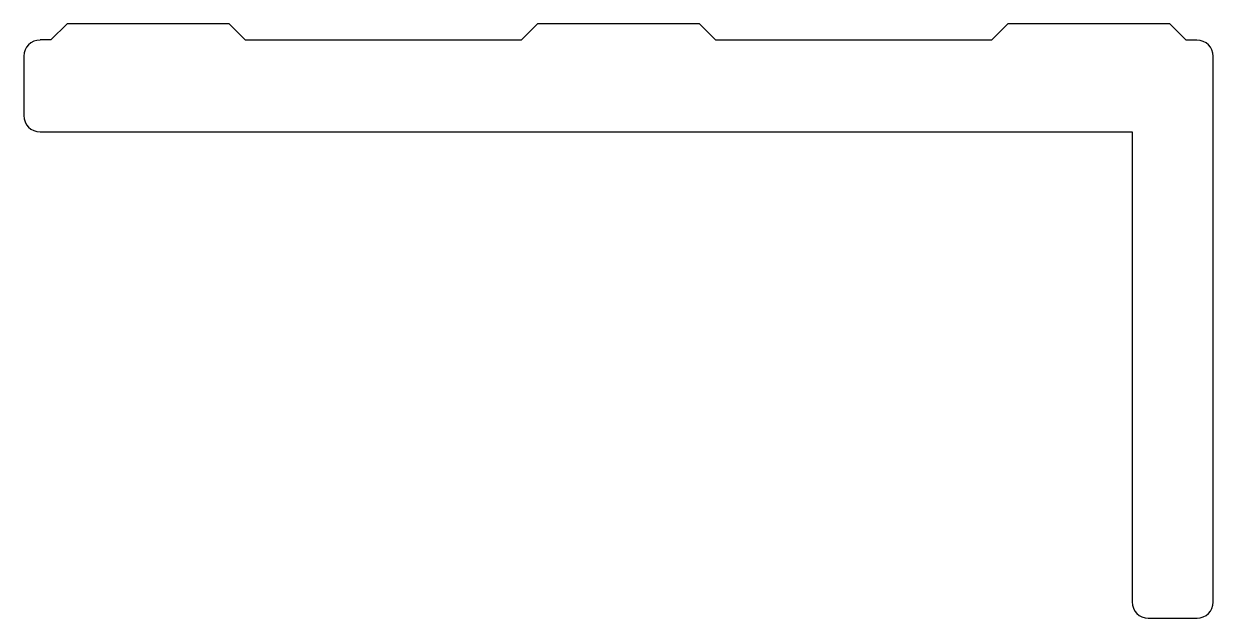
# Model space of a CAD drawing. Extents: x 792.4 to 814.4, y 462.1 to 473.1.
import ezdxf

# ---------------------------------------------------------------- set-up
doc = ezdxf.new("R2010")
doc.units = 0
doc.layers.get('0').update_dxf_attribs({"linetype": 'CONTINUOUS'})

msp = doc.modelspace()

# ---------------------------------------------------------------- linework, layer by layer
at = {"color": 7}
for p, q in [((793.165, 473.149), (792.866, 472.849)), ((796.165, 473.149), (793.165, 473.149)), ((796.466, 472.848), (796.165, 473.149)), ((801.865, 473.148), (801.566, 472.848)), ((804.865, 473.148), (801.865, 473.148)), ((805.166, 472.848), (804.865, 473.148)), ((810.565, 473.147), (810.266, 472.848)), ((813.565, 473.147), (810.565, 473.147)), ((813.866, 472.847), (813.565, 473.147)), ((792.866, 472.849), (792.666, 472.849)), ((801.566, 472.848), (796.466, 472.848)), ((810.266, 472.848), (805.166, 472.848)), ((814.065, 472.847), (813.866, 472.847)), ((792.365, 472.549), (792.365, 471.449)), ((814.366, 462.447), (814.366, 472.547)), ((792.666, 471.149), (812.865, 471.147)), ((812.865, 471.147), (812.865, 462.447)), ((813.165, 462.147), (814.066, 462.147))]:
    msp.add_line(p, q, dxfattribs=at)
for centre, start, end in [((792.666, 472.548), 90.0337, 179.954), ((814.065, 472.547), 0.037, 89.9754), ((792.666, 471.449), 180.0467, 269.9826), ((813.165, 462.448), 180.0467, 269.9859), ((814.066, 462.447), 270, 0)]:
    msp.add_arc(centre, 0.3, start, end, dxfattribs=at)

doc.saveas('drawing.dxf')
